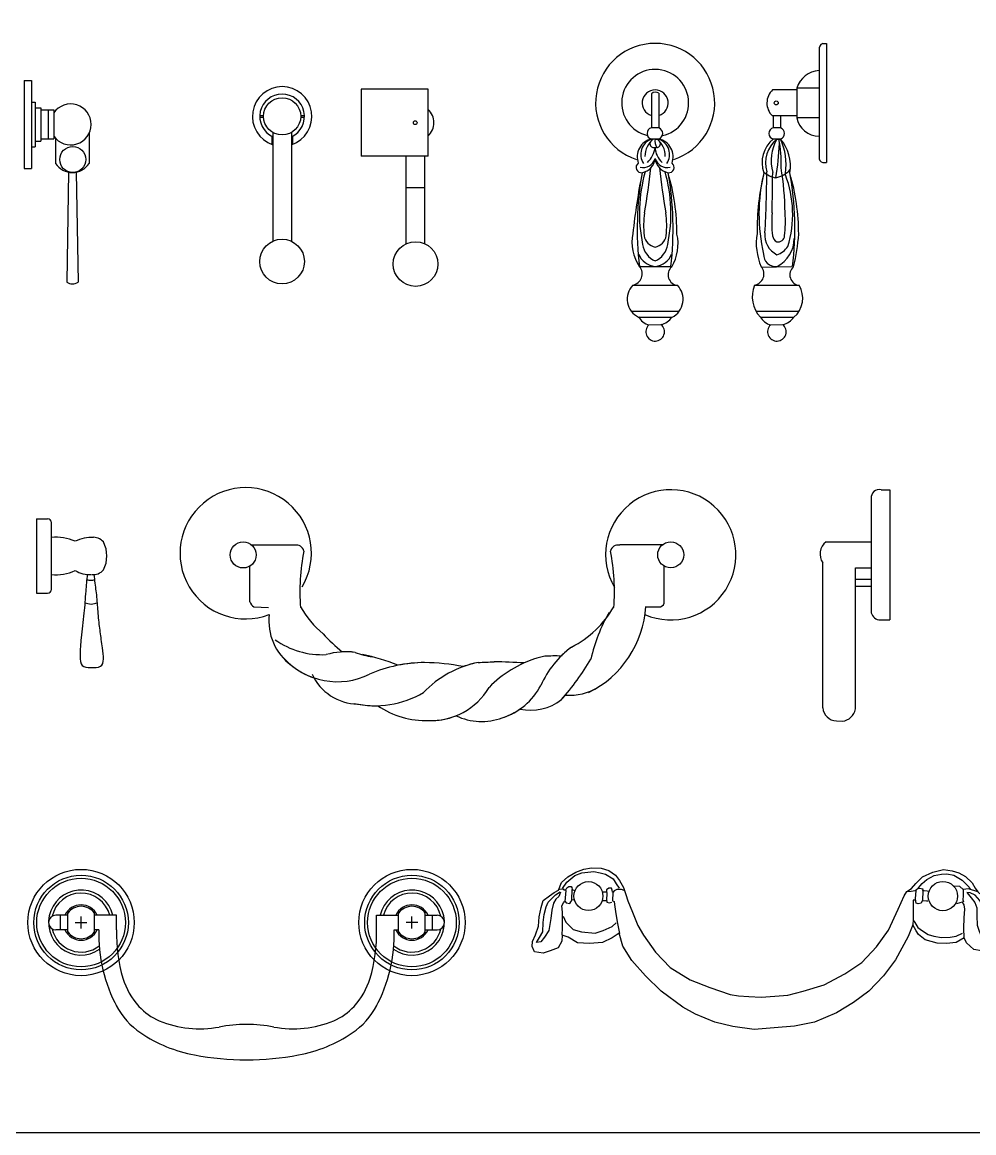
# Model space of a CAD drawing. Header units: millimetres. Extents: x -159347 to -158123, y -76894 to -75818.
# Drawn here: x -158991.6 to -158735.9, y -76894.1 to -76595.7 of the extents above; entities that cross this region are included whole.
import ezdxf

# ---------------------------------------------------------------- set-up
doc = ezdxf.new("R2010")
doc.units = ezdxf.units.MM
doc.header["$LTSCALE"] = 2
doc.header["$MEASUREMENT"] = 0
doc.layers.get('0').update_dxf_attribs({"linetype": 'CONTINUOUS'})
for name, color, linetype in [('7主线', 7, 'CONTINUOUS'), ('8填充线', 8, 'CONTINUOUS'), ('9细线', 9, 'CONTINUOUS'), ('DEFAULT', 3, 'CONTINUOUS')]:
    doc.layers.add(name, color=color, linetype=linetype)
doc.layers.add('标注', color=7, linetype='CONTINUOUS', lineweight=25)

# ---------------------------------------------------------------- blocks, each defined once
blk = doc.blocks.new('A$C0405594F')
at = {"color": 0}
for points in [[(-6.268337529e-07, 22.27983408236447), (0.0726440149237533, 23.66597642137549), (0.8636638448542726, 25.4777895249475), (1.678889972877639, 27.75164916544123), (1.812071851614973, 30.29291079803477), (2.408030011181153, 32.80991935344792), (2.967657231860584, 34.63385515219489), (4.660006089316767, 35.93511239016622), (5.865363856405565, 36.79857661446529), (7.058614218716907, 37.4310177933366), (7.86173272885412, 39.47385032195493), (9.566189204202146, 41.0061346718002), (11.7212973195792, 42.28313972472064), (13.85219892374357, 43.09809417427318), (15.95888593147788, 43.4510065994192), (18.5041256859206, 43.3176162361464), (20.56238264833314, 42.7464283466861), (22.352933511738, 41.49429763650462), (23.43721680485578, 40.04752327363647), (24.49728528842979, 38.13870281991279), (25.09457727806648, 36.2541313769262), (25.70398539704024, 34.60058659974594), (26.93490052831454, 31.52452053688225), (28.37298452161121, 27.97427800115612), (29.85950685857233, 25.3481312675211), (33.10024912004565, 20.77678106704019), (37.05935805824083, 16.63110207718861), (42.4552171596565, 13.33676055001065), (47.68022940026322, 11.28191897493603), (53.1487331434364, 9.373719786768007), (55.4504816084152, 9.021432693626707), (58.22710524754392, 8.87591601479464), (61.4665051674956, 8.706146258780748), (65.1928876663635, 8.974169962503863), (68.68788649365932, 9.254324048233851), (72.80963659024474, 10.25135745375668), (78.47185093769531, 12.03953963783488), (83.96322714889085, 14.99496698498834), (88.52905909678293, 17.9988959739931), (92.46126832926552, 22.1943277157702), (95.71143331246776, 26.6571614496482), (98.32797515402649, 32.3114898034051), (99.91000608931678, 35.93511239016765), (100.6646949803544, 37.05385273707635), (101.8700527474434, 37.91731696137542), (103.0996253240764, 39.2428272765286), (104.8161889910882, 41.00613060535261), (107.6654574850884, 42.24676033198098), (110.4905192547619, 43.0253353887924), (112.7922677197464, 42.67304829564966), (114.6191324991302, 42.11399123426384), (116.4217907673069, 41.09288356950727), (118.1881183097109, 39.37870721453789), (119.0410177181427, 37.94405916722757), (119.686748051444, 36.98358352632919), (120.7952461541117, 35.99885525431515), (121.4167531664066, 34.57633396863028), (122.2212227426364, 32.21758967316269), (122.7458788150807, 28.94687951154616), (123.3068483772815, 26.36923486582862), (123.8920416867113, 24.25364399779569), (123.9902436926543, 21.70025604964324), (122.8091007351092, 21.29883791619828), (120.7145213452668, 21.17695260292764), (118.6441652764249, 21.51711293444492), (116.6464455509979, 23.24342011748884), (116.0249300272464, 24.66594184923952), (113.8698134004182, 23.38893724238672), (111.3003586233117, 23.0602774483567), (108.7551188688692, 23.19366781163095), (105.5520413763531, 24.05651077037254), (103.7736064291773, 25.53966407991705), (103.1278760958816, 26.50013972081399), (102.287084092216, 28.16581081355207), (100.9606518511616, 24.99210800208435), (97.61363592810905, 18.68108539227468), (94.37557856279864, 14.44927877027027), (90.44336933031605, 10.25384702849317), (86.34030515179596, 7.225665408372746), (81.78658890701877, 4.452754952281948), (75.85665994910937, 1.983630393547315), (70.46214340232929, 0.876395542706973), (64.97629608261241, 0.4141625010052226), (59.6181104747252, 4.068282067e-07), (53.85768560988051, 0.7652066169704597), (49.04701130643798, 1.943957722181664), (43.82200736417392, 4.071053194150564), (40.44808322395738, 6.028883352627318), (34.63788618537774, 10.27157375907821), (30.44738485105109, 14.42937951055523), (26.71965128609077, 18.56293263091662), (24.36813064737112, 22.39270392036802), (23.39281442344645, 25.91869382497668), (21.46909019275563, 24.62956245649842), (18.85119728509835, 23.37681092682782), (15.35619845780252, 23.09665684109781), (12.11680704930768, 23.26642615104554), (9.644203638285488, 24.78596336584315), (8.048722743582175, 25.33289411167111), (7.963970697052446, 23.7157287272334), (6.941566982435916, 21.91604193921958), (4.810665165157613, 21.10108342322089), (2.923263361902399, 20.50502525747069), (0.6215148969176881, 20.85731235061343), (-6.268337529e-07, 22.27983408236447)], [(8.087211013638353, 37.89816958678574), (9.3230548669585, 39.59511572032575), (11.44792659418158, 41.42163923501001), (13.33697576310237, 42.11541270576812), (16.53194850401655, 42.47648343036774), (18.27777829229626, 42.12073025393917), (19.66707279082061, 41.69557762141415), (21.71879698396674, 40.44293825462232), (22.5341653695732, 39.16700887124007), (23.35413722012777, 37.97891883173318)], [(103.777734126455, 38.04518461260429), (104.7220067764231, 39.22889511697741), (106.0135988485651, 40.30631870286429), (108.0090541440988, 41.34685438029514), (109.9722749686498, 41.77248256507641), (111.3845965820328, 41.78655060455354), (113.3109875558814, 41.50942337384701), (115.5340651522494, 40.15971499923603), (117.0394770025018, 38.58336385604446), (117.789881088597, 37.75126657928502)], [(7.592060234418111, 36.86709096027467), (7.18028016860353, 35.74355838094942), (6.347009024979342, 34.99445800608582), (5.675892439909831, 33.97260135668947), (5.222687143673738, 32.05846543903962), (5.019611010573954, 29.86696677081202), (4.409358489727535, 26.63977893358504), (3.256902372726926, 24.85037795509708), (2.308025831588335, 23.57881997395189), (1.150445570855024, 23.37523214815705), (1.927959771086304, 24.74385145029197), (2.802664656589056, 26.28355471741253), (2.931569134058916, 28.74319867161553), (3.22262817007754, 30.93008635128578), (3.768420047300651, 32.92745469070269), (4.277390372158607, 34.222063102118), (5.305042246983248, 35.31331920761079), (6.230900184702701, 36.14565607068762), (7.508681009555629, 36.95954535915646)], [(7.281562151483741, 37.67613374031347), (8.25857314143127, 37.80110419934658), (8.508710602910696, 37.52373693625647), (9.036599508996233, 37.4960714509799), (9.244791487491513, 38.10176147902857), (9.791095318933912, 38.42547370149592), (10.40697563940125, 38.39319678159582), (10.65710458942362, 38.1158299645719), (10.71746521087857, 37.58415444762318), (11.32412945065607, 37.37618708669425)], [(9.027392152877608, 37.3203846303325), (8.787485955961527, 34.42612648017091)], [(10.62948230795382, 37.58876543618055), (10.5747494861198, 34.86097619600072)], [(18.89058249902814, 36.97964608537974), (19.95097250072399, 37.01215807908488)], [(21.53464773044334, 36.92916117718904), (21.47428732210233, 37.46084076058536), (21.32594379772854, 37.99712726608996), (20.52950250480671, 37.95078230671418), (19.97859499530773, 37.53922667392384), (20.0021255529407, 36.30479167504116), (19.93767342076262, 35.07497173116347), (20.06759329522015, 34.18730389753353), (20.76685284054997, 34.06257257875308), (21.3919322187985, 34.2059869920142)], [(24.73422436253372, 37.37807937856218), (23.95159410379256, 37.59526465015682), (22.71984197430947, 37.65981804389082), (21.99296865896122, 37.25748438821375), (21.61802695530582, 36.8367067783087), (21.58631294999918, 34.54814272264338), (22.01701138392741, 34.34939733882913), (22.06356075808753, 33.55418752446098), (22.31880555351131, 31.69101206725952), (22.79197014921397, 28.93555689573552), (23.42267732707751, 25.819506551871)], [(100.6646949803544, 37.05385273707635), (101.7914861870399, 37.1803357558223), (102.8610837579683, 37.38853863662249), (103.2268178923909, 37.63362535943251), (103.68514733236, 37.96194812438961), (104.4769849472195, 37.92044967344241), (104.9122872723299, 37.80955176640022), (104.8892686689164, 37.37033064833332), (105.3291831835343, 37.34727570554651), (106.1164171203375, 37.21793384427488), (106.4683402205794, 37.19949033611307)], [(106.3256244958206, 34.47631208449059), (105.8857184926539, 34.49936658120977), (104.7419492660954, 34.55930898638643), (104.533757500714, 33.95362302478539), (103.7281086385655, 33.73158717831312), (103.121444185668, 33.93955047279444), (103.0564800992706, 34.38338664586632), (103.0099307251105, 35.17859646023449), (103.1204202772235, 37.28686270669359)], [(104.9772515718412, 37.36571965977596), (104.8299321690201, 34.55469799782907)], [(119.686748051444, 36.98358352632919), (117.1778305113232, 37.81004302588531), (115.7774027755329, 37.65177876593974), (114.8881896642304, 38.39335723090199), (113.268485448526, 38.47824233194203)], [(115.7774027755329, 37.65177876593974), (115.7944343045201, 36.71073045578943), (115.7530007757554, 35.92013162997864), (115.6977559996962, 34.86599850674837), (115.8646273591048, 34.26051182619004)], [(116.8548157947532, 36.74324289556075), (117.9295289979634, 35.36563306973436), (118.9208631894194, 34.08048170923883), (119.467678975087, 32.73053781475518), (119.4405686478308, 30.52981716941429), (119.5756128791352, 28.05634024953919), (120.1086176306221, 26.44286612408513), (120.8129845098906, 24.73232661119335), (121.9015004489385, 23.6182515288526), (122.8416813750639, 23.04046250595209), (123.003323979399, 24.44136234836854), (122.5209603259093, 27.02112618672845), (121.8022704582349, 30.14179158559938), (121.1439409989014, 32.73077740107402), (120.2728158830161, 34.62622977817702), (119.0267490634758, 36.10090454537493), (117.6466534096187, 36.70174444461355), (116.7714450813475, 36.83569684837494)], [(8.049361590655053, 25.39198607522178), (8.146039895478907, 27.23671802426141), (8.085167319804668, 29.44204965815966), (8.107673968992685, 31.55492689317757), (7.931196208923893, 33.23780498724041), (8.412544252306132, 34.00534887026584), (8.699503053036777, 34.43073746872827), (8.875468858886052, 34.42151549161498), (9.12100264230321, 34.056304818199), (10.07959870689387, 33.82989756948965), (10.37116118568656, 34.3431295782765), (10.75531897002543, 34.93959762921043), (11.19062129512986, 34.8286997221668)], [(18.77088559079675, 34.69569301827178), (20.00263772027415, 34.63113962453922)], [(102.8989375171154, 34.74398181820972), (102.3710400995728, 34.77164774955246), (102.3157955366275, 33.7175186927698), (102.3024962435581, 31.78032827840076), (102.3587651411703, 29.48715323417952), (102.289709117822, 28.16948581352978)], [(116.0249300272464, 24.66594184923952), (115.9267280213034, 27.21932979739233), (116.0720173048185, 29.9916144754151), (116.1930917787838, 32.30185306258232), (116.0222451310835, 33.46909867172377), (115.595791064582, 34.18642088518891), (114.889532005752, 33.99177678643606), (113.9518805507848, 33.80925944930867)], [(8.316377901707483, 30.48696080427522), (9.025348459038012, 28.86426470170643), (10.94764770904385, 26.82563794372877), (13.21215883418222, 26.26652839492713), (16.89819935505034, 25.89718183914674), (19.05119701962553, 26.57711827778513), (21.49116220949645, 27.68244693526741), (22.5142101931508, 28.68585556398813)], [(102.5426349994618, 29.20747238731609), (103.6399630540054, 27.42710411365476), (104.874453919193, 26.46844677985303), (106.3832789287914, 25.50978537402475), (107.8921039383958, 25.09892990409352), (109.949597236839, 24.68807443416228), (112.2814161565645, 24.82502897215898), (113.9274039768127, 25.09892990409352), (115.5733917970551, 25.92064084395598)]]:
    blk.add_lwpolyline(points, dxfattribs=at)
for centre, radius in [((15.09657252588772, 35.85147433275147), 3.890882440621486), ((110.3465725258877, 35.85147433275147), 3.938949767764631)]:
    blk.add_circle(centre, radius, dxfattribs=at)
blk = doc.blocks.new('A$C7B773E20')
at = {"layer": 'DEFAULT', "color": 0, "linetype": 'Continuous'}
for p, q in [((10.71562610366868, 38.89375126707665), (7.540591503115706, 38.89375126707665)), ((8.73121650311566, 34.92500126707665), (8.73121650311566, 38.89375126707665)), ((10.71562610366868, 34.3993183743176), (10.71562610366868, 39.41943415983576)), ((17.85937610366875, 34.3993183743176), (17.85937610366875, 39.41943415983576)), ((23.81250110366875, 38.89375126707665), (17.85937610366875, 38.89375126707665)), ((23.81250110366875, 34.92500126707665), (23.81250110366875, 38.89375126707665)), ((93.66250110369184, 34.92500126707665), (93.66250110369184, 38.89375126707665)), ((93.66250110369184, 38.89375126707665), (99.61562610369184, 38.89375126707665)), ((99.61562610369184, 34.3993183743176), (99.61562610369184, 39.41943415983576)), ((106.7593761036918, 34.3993183743176), (106.7593761036918, 39.41943415983576)), ((106.7593761036918, 38.89375126707665), (109.9344107042449, 38.89375126707665)), ((108.7437857042449, 34.92500126707665), (108.7437857042449, 38.89375126707665)), ((5.556251103668729, 36.92109461805853), (5.556251103668729, 36.89765791609477)), ((12.70000110366868, 36.90937626707665), (15.87500110366875, 36.90937626707665)), ((14.28750110366877, 35.32187626707668), (14.28750110366877, 38.49687626707669)), ((104.7750011036918, 36.90937626707665), (101.6000011036918, 36.90937626707665)), ((103.1875011036918, 35.32187626707668), (103.1875011036918, 38.49687626707669)), ((111.9187511036918, 36.92109461805853), (111.9187511036918, 36.89765791609477)), ((10.71562610366868, 34.92500126707665), (7.540591503115706, 34.92500126707665)), ((19.0500011036687, 34.92500126707665), (17.85937610366875, 34.92500126707665)), ((98.42500110369178, 34.92500126707665), (99.61562610369184, 34.92500126707665)), ((106.7593761036918, 34.92500126707665), (109.9344107042449, 34.92500126707665))]:
    blk.add_line(p, q, dxfattribs=at)
for centre, radius in [((14.28750110366877, 36.90937626707665), 14.2875), ((103.1875011036918, 36.90937626707665), 14.2875), ((14.28750110366877, 36.90937626707665), 12.7), ((14.28750110366877, 36.90937626707665), 11.90625), ((103.1875011036918, 36.90937626707665), 12.7), ((103.1875011036918, 36.90937626707665), 11.90625)]:
    blk.add_circle(centre, radius, dxfattribs=at)
for centre, radius, start, end in [((14.28750110366877, 36.90937626707665), 8.73125, 13.13655878694566, 304.5124029505362), ((14.28750110366877, 36.90937626707665), 7.9375, 14.47751218592945, 167.5461270112007), ((103.1875011036918, 36.90937626707665), 8.73125, 235.4875970494638, 166.8634412130543), ((103.1875011036918, 36.90937626707665), 7.9375, 12.4538729887992, 165.5224878140705), ((7.540591503115706, 36.90937626707665), 1.98437500000001, 90, 270), ((14.28750110366877, 36.90937626707665), 4.762499999999998, 24.62431835216576, 155.3756816478312), ((14.28750110366877, 36.90937626707665), 4.365624999999996, 35.09680122759069, 144.9031987724093), ((103.1875011036918, 36.90937626707665), 4.762499999999998, 24.62431835216576, 155.3756816478312), ((103.1875011036918, 36.90937626707665), 4.365624999999996, 35.09680122759069, 144.9031987724093), ((109.9344107042449, 36.90937626707665), 1.98437500000001, 270, 90), ((14.28750110366877, 36.90937626707665), 7.9375, 192.453872988796, 307.8119634110994), ((14.28750110366877, 36.90937626707665), 4.762499999999998, 204.6243183521658, 335.3756816478342), ((14.28750110366877, 36.90937626707665), 4.365624999999996, 215.0968012275789, 324.903198772421), ((60.45508532731048, 33.78277476191391), 41.42083631405752, 178.4198036263676, 208.2433556246293), ((65.21758532731053, 33.78277476191391), 41.42083631405752, 178.4198036263676, 196.6318710104416), ((52.25741688005006, 33.78277476191391), 41.42083631405752, 343.3681289895583, 1.580196373632426), ((57.01991688005001, 33.78277476191391), 41.42083631405752, 331.7566443753707, 1.580196373632426), ((103.1875011036918, 36.90937626707665), 7.9375, 232.1880365889005, 347.5461270112038), ((103.1875011036918, 36.90937626707665), 4.762499999999998, 204.6243183521658, 335.3756816478342), ((103.1875011036918, 36.90937626707665), 4.365624999999996, 215.0968012275789, 324.903198772421), ((44.00612155504018, 27.44651308961483), 19.28321206613454, 196.6318710104416, 222.6842240113445), ((73.46888065232338, 27.44651308961483), 19.28321206613454, 317.3157759886555, 343.3681289895583), ((41.47842585212732, 23.8540470210574), 20.0037114045577, 207.6188950748341, 236.071453542209), ((41.40551171616471, 25.04737506189349), 15.74498725556858, 222.6823787989989, 247.150411278603), ((76.0694904911959, 25.04737506189349), 15.74498725556858, 292.8495887213897, 317.3176212010011), ((75.99657635523327, 23.8540470210574), 20.0037114045577, 303.9285464577908, 332.3811049251658), ((46.16086337059061, 36.33255873146737), 27.99115971120928, 247.1504112786103, 280.7526765569934), ((58.73750110368028, -29.89361767717537), 39.41861894425018, 90, 100.7526765570004), ((58.73750110368028, -29.89361767717537), 39.41861894425018, 79.24732344299963, 90), ((71.31413883676998, 36.33255873146737), 27.99115971120928, 259.2473234430066, 292.849588721397), ((52.03308379752025, 39.54414309489357), 38.91349509317937, 236.071453542209, 259.2526416102304), ((65.44191840984024, 39.54414309489357), 38.91349509317937, 280.7473583897695, 303.9285464577908), ((58.73750110366007, 74.86621301457626), 74.86621174749926, 259.2526416102304, 270), ((58.73750110370339, 74.86621301457626), 74.86621174749926, 270, 280.7473583897695)]:
    blk.add_arc(centre, radius, start, end, dxfattribs=at)

msp = doc.modelspace()

# ---------------------------------------------------------------- linework, layer by layer
at = {"layer": '7主线', "color": 0, "ltscale": 15}
for p, q in [((-158822.53363559, -76601.35577376909), (-158822.53363559, -76601.38705434641)), ((-158820.53363559, -76601.35577376909), (-158820.53363559, -76601.38705434641)), ((-158820.53363559, -76601.35577376909), (-158820.53363559, -76601.38705434641)), ((-158820.53363559, -76601.35577376909), (-158820.53363559, -76601.38705434641)), ((-158777.5089429166, -76602.56788945687), (-158777.5089429166, -76632.17117406905)), ((-158776.5089429166, -76601.35577376909), (-158775.5089429166, -76601.35577376909)), ((-158775.5089429166, -76601.35577376909), (-158775.5089429166, -76633.35577376909)), ((-158991.1169599279, -76611.29559102035), (-158989.1169599279, -76611.29559102035)), ((-158991.1169599279, -76611.29559102035), (-158991.1169599279, -76634.97879878679)), ((-158989.1169599279, -76611.29559102035), (-158989.1169599279, -76634.97879878679)), ((-158882.5017936381, -76613.66745061008), (-158900.5017936381, -76613.66745061008)), ((-158900.5017936381, -76613.66745061008), (-158900.5017936381, -76631.66745061008)), ((-158882.5017936381, -76631.66745061008), (-158882.5017936381, -76613.66745061008)), ((-158822.53363559, -76614.87153895845), (-158822.53363559, -76624.0595664309)), ((-158820.53363559, -76614.75508960515), (-158820.53363559, -76624.0595664309)), ((-158783.5089429166, -76613.85577376909), (-158789.9738344641, -76613.85577376909)), ((-158777.5089429166, -76613.35577376909), (-158783.5089429166, -76613.35577376909)), ((-158783.5089429166, -76613.35577376909), (-158783.5089429166, -76621.35577376909)), ((-158989.1169599279, -76617.13719490357), (-158988.116959928, -76617.13719490357)), ((-158988.116959928, -76618.63719490357), (-158986.616959928, -76618.63719490357)), ((-158986.616959928, -76619.23719490357), (-158983.116959928, -76619.23719490357)), ((-158983.116959928, -76619.23719490357), (-158983.116959928, -76627.03719490356)), ((-158783.5089429166, -76620.85577376909), (-158790.0492618956, -76620.85577376909)), ((-158789.8232944773, -76620.85577376909), (-158789.8232944773, -76624.0595664309)), ((-158787.8232944774, -76620.85577376909), (-158787.8232944774, -76624.0595664309)), ((-158777.5089429166, -76621.35577376909), (-158783.5089429166, -76621.35577376909)), ((-158820.53363559, -76624.0595664309), (-158822.53363559, -76624.0595664309)), ((-158787.8232944774, -76624.0595664309), (-158789.8232944773, -76624.0595664309)), ((-158988.116959928, -76627.63719490357), (-158986.616959928, -76627.63719490357)), ((-158986.616959928, -76627.03719490356), (-158983.116959928, -76627.03719490356)), ((-158982.616959928, -76626.87622695761), (-158982.616959928, -76633.63402767153)), ((-158973.616959928, -76625.50035261935), (-158973.616959928, -76633.62303794129)), ((-158924.5172121213, -76626.3079831216), (-158924.5172121213, -76628.48779047033)), ((-158924.2672121213, -76625.30542788858), (-158924.2672121213, -76654.52094481234)), ((-158919.2672121213, -76625.30542788858), (-158919.2672121213, -76654.52094481234)), ((-158919.0172121213, -76626.3079831216), (-158919.0172121213, -76628.48779047033)), ((-158820.53363559, -76627.0595664309), (-158822.53363559, -76627.0595664309)), ((-158821.5336581238, -76627.0595664309), (-158820.53363559, -76627.0595664309)), ((-158787.8232944774, -76627.0595664309), (-158789.8232944773, -76627.0595664309)), ((-158788.8233170111, -76627.0595664309), (-158787.8232944774, -76627.0595664309)), ((-158989.1169599279, -76629.13719490357), (-158988.116959928, -76629.13719490357)), ((-158882.5017936381, -76631.66745061008), (-158900.5017936381, -76631.66745061008)), ((-158888.5017936381, -76631.66745061008), (-158888.5017936381, -76655.25203100764)), ((-158883.5017936381, -76631.66745061008), (-158883.5017936381, -76655.17569622885)), ((-158776.5089429166, -76633.35577376909), (-158775.5089429166, -76633.35577376909)), ((-158991.1169599279, -76634.97879878679), (-158989.1169599279, -76634.97879878679)), ((-158979.1379239602, -76635.87746314169), (-158979.6300876313, -76665.54373102498)), ((-158977.0765385056, -76635.93327776779), (-158976.6118643498, -76665.5230577884)), ((-158823.2136716896, -76677.00442866268), (-158819.9649304794, -76676.89640992986)), ((-158790.5033305769, -76677.00442866268), (-158787.2545893666, -76676.89640992986)), ((-158760.8438775951, -76721.29349124723), (-158758.5181208986, -76721.29349124723)), ((-158758.5181208986, -76721.29349124723), (-158758.5181208986, -76756.29349124723)), ((-158763.5181208986, -76723.64409338406), (-158763.5181208986, -76753.92811250052)), ((-158987.7645987388, -76729.10764177763), (-158984.7645987388, -76729.10764177763)), ((-158987.7645987388, -76729.10764177763), (-158987.7645987388, -76749.10764177763)), ((-158983.7645987388, -76748.10764177763), (-158983.7645987388, -76730.10764177763)), ((-158930.156439866, -76736.1501245574), (-158918.407265373, -76736.1501245574)), ((-158819.3207013991, -76736.1501245574), (-158831.0698758921, -76736.1501245574)), ((-158775.5661739359, -76735.29349124723), (-158763.5181208986, -76735.29349124723)), ((-158776.5034032403, -76742.29349124723), (-158776.5034032403, -76740.99095913168)), ((-158930.4024302265, -76751.38951783805), (-158930.4024302265, -76741.66213391407)), ((-158819.1157915718, -76751.29329117048), (-158819.0747110386, -76741.84126309832)), ((-158819.0747110386, -76741.84126309832), (-158819.0747110386, -76741.66213391407)), ((-158776.5034032403, -76779.90146372985), (-158776.5034032403, -76742.29349124723)), ((-158767.6723793286, -76742.29349124723), (-158763.5181208986, -76742.29349124723)), ((-158767.6723793286, -76780.22152643818), (-158767.6723793286, -76742.29349124723)), ((-158983.7645987388, -76748.10764177763), (-158983.7645987388, -76744.10764177763)), ((-158767.6723793286, -76745.32019026625), (-158763.5181208986, -76745.32019026625)), ((-158987.7645987388, -76749.10764177763), (-158984.7645987388, -76749.10764177763)), ((-158767.6723793286, -76747.21579724578), (-158763.5181208986, -76747.21579724578)), ((-158929.3935369478, -76752.79184167413), (-158925.4302080257, -76752.92790005525)), ((-158824.050958512, -76752.75720705537), (-158820.0700618679, -76752.75720705537)), ((-158761.4425657605, -76756.29349124723), (-158758.5181208986, -76756.29349124723)), ((-158772.8265462262, -76783.43894933577), (-158771.2633222895, -76783.53087519633))]:
    msp.add_line(p, q, dxfattribs=at)
for centre, radius in [((-158788.9912616526, -76617.35577376909), 0.5280216966830267), ((-158978.0167029192, -76632.56191441222), 3.5), ((-158921.7672121213, -76659.97530086967), 6), ((-158885.9185339668, -76660.66745061008), 6.000000000000227), ((-158932.2385706326, -76738.83041621753), 3.5), ((-158817.3539301858, -76738.79349124723), 3.5)]:
    msp.add_circle(centre, radius, dxfattribs=at)
for centre, radius, start, end in [((-158821.53363559, -76617.35577376909), 16, 288.2099568642826, 251.7900431357174), ((-158775.9389211555, -76602.84460358921), 1.594220512178769, 110.9501253821931, 189.9956442973486), ((-158777.0127307129, -76615.47719082201), 6.83382640327206, 94.16397869682746, 161.9149215258349), ((-158921.7672121213, -76620.97530086967), 8.000000000000094, 288.2099568642826, 251.7900431357174), ((-158921.7672121213, -76620.97530086967), 6.000000000000331, 294.6243183498334, 245.3756816501665), ((-158821.53363559, -76617.35577376909), 3.5, 286.6015496039926, 253.3984503960074), ((-158821.4579088499, -76616.11390957067), 1.643372373368233, 55.77634975594793, 130.8881823398917), ((-158786.6693328373, -76617.3917873004), 4.839744073205427, 133.0616088666146, 225.703675068784), ((-158978.5833958342, -76623.13719490357), 5.5, 214.4839945642718, 145.5160054357282), ((-158886.0017936381, -76622.66745061008), 5, 314.4270039975107, 45.57299600248928), ((-158777.3858187208, -76620.0347149022), 6.264012008952954, 192.174900758813, 268.8737328289873), ((-158822.1752991962, -76625.5595664309), 1.542207823594004, 103.4356339499255, 256.5643660500745), ((-158821.1133922969, -76625.5595664309), 1.608141112998089, 291.1317399685594, 68.8682600314405), ((-158789.4649580834, -76625.5595664309), 1.542207823594004, 103.4356339499255, 256.5643660500745), ((-158788.4030511845, -76625.5595664309), 1.608141112998089, 291.1317399685594, 68.8682600314405), ((-158821.4504615552, -76631.85642304053), 4.917631474942682, 102.7245018909, 199.9579303198906), ((-158821.6168096248, -76631.85642304053), 4.917631474942682, 340.0420696801094, 77.27549810910004), ((-158784.6983794325, -76633.3471995049), 8.111663448204043, 129.1827393780565, 199.9494496653601), ((-158796.6191576707, -76634.36068461378), 11.43125260179912, 351.1730098978128, 39.69480107111619), ((-158978.1205591893, -76630.68093075392), 5.379442443983498, 213.2956708222573, 326.8442546950749), ((-158825.2044672833, -76634.68443059915), 1.440560119480429, 127.066727325761, 276.8105609666181), ((-158817.8628038966, -76634.68443059915), 1.440560119480429, 263.1894390333819, 52.93327267423903), ((-158776.1546259406, -76632.04228770226), 1.360436021021431, 174.5637013532675, 254.9036092946259), ((-158641.0141383458, -76672.64143353366), 187.6096171568885, 168.7731075904293, 173.8204374271026), ((-158873.4254854165, -76652.58657859986), 57.74340610382468, 359.9795919029241, 16.40775294351597), ((-158729.3641407313, -76651.37134069522), 64.78129584900071, 166.3784290007224, 180.9507430460287), ((-158840.7151443041, -76652.58657859986), 57.74340610382468, 359.9795919029241, 16.40775294351597), ((-158815.9477559374, -76654.76237014415), 11.81511904925465, 168.6950692036534, 213.9998304489472), ((-158827.3352463809, -76655.24589179351), 11.94818797947577, 329.169872532196, 12.75890516211929), ((-158779.0411493359, -76655.10853012082), 15.32833698366594, 169.9979265224186, 204.1070222776119), ((-158828.7167008512, -76649.82455901003), 45.82951084101621, 345.409692364023, 356.519085334094), ((-158827.9968103063, -76663.33579141594), 2.991165551044201, 278.4791938497423, 41.10511816488506), ((-158815.1848861426, -76663.53975288845), 2.878406024493408, 131.056995995336, 265.0632297437292), ((-158795.2864691936, -76663.33579141594), 2.991165551044201, 278.4791938497423, 41.10511816488506), ((-158782.47454503, -76663.53975288845), 2.878406024493408, 131.056995995336, 265.0632297437292), ((-158978.1373651344, -76663.14063429605), 2.828974079233228, 238.152846607424, 302.6320328192593), ((-158823.7238952508, -76670.08224904048), 5.329234410319978, 135.6330157097189, 245.0742762143191), ((-158819.4954633522, -76670.12520045711), 5.468515042853854, 297.5936211792225, 43.57442350835215), ((-158787.4986625587, -76669.44008472536), 7.947528346507218, 157.1646487915818, 223.5426431309988), ((-158788.7083410156, -76669.80626261543), 6.821997217572785, 310.7843251620505, 30.38371952687592), ((-158822.0183926692, -76672.52122069027), 4.639810950920383, 210.2477968374808, 255.322754547723), ((-158820.6488886685, -76672.69892575493), 4.252842837860543, 279.2547135998115, 328.5937887801768), ((-158789.3080515567, -76672.52122069027), 4.639810950920383, 210.2477968374808, 255.322754547723), ((-158787.9385475559, -76672.69892575493), 4.252842837860543, 279.2547135998115, 328.5937887801768), ((-158821.53363559, -76678.85577376909), 2.5, 132.2227312705929, 51.58596748756742), ((-158788.8232944773, -76678.85577376909), 2.5, 132.2227312705929, 51.58596748756742), ((-158931.5517203321, -76738.38664152235), 17.64977363289732, 329.1981135367048, 291.0051917836944), ((-158817.3539301858, -76738.79349124723), 17.4999999999998, 246.7371039138005, 210.195140741151), ((-158761.2945562409, -76723.47728466551), 2.22981275790747, 78.33933315739282, 184.2902133474055), ((-158984.7645987388, -76730.10764177763), 1, 0, 90), ((-158982.6995762906, -76747.5443564785), 13.47885658236796, 66.74669788296505, 94.5319100562903), ((-158972.7078987771, -76744.97547527656), 10.86954205952658, 88.76846987105088, 115.4463380816023), ((-158972.5584039866, -76737.83699655179), 3.745022770724059, 41.75451708267317, 95.24286484121949), ((-158977.0890141738, -76739.10764177763), 8.235249300595527, 332.7977149828213, 27.20228501717868), ((-158917.9669166144, -76738.24059778314), 2.079159892420169, 12.3268875417768, 102.2273697378501), ((-158861.7707292181, -76748.62395264106), 55.23650979977633, 168.6959261906944, 184.5331756674913), ((-158831.5102246506, -76738.24059778314), 2.079159892420169, 77.77263026214987, 167.6731124582232), ((-158887.7064120471, -76748.62395264106), 55.23650979977633, 355.4668243325087, 11.3040738093056), ((-158773.0349262177, -76738.63570035771), 4.192562074527272, 127.1387469253288, 214.1783461125788), ((-158982.6995762906, -76730.67092707678), 13.47885658236798, 265.4680899437097, 293.2533021170349), ((-158973.2340546997, -76735.43765517283), 8.671545878348326, 241.4518112034669, 271.3371893666773), ((-158972.5584039866, -76740.37828700348), 3.745022770724026, 264.7571351587805, 318.2454829173268), ((-158984.7645987388, -76748.10764177763), 1, 270, 0), ((-158928.2339523607, -76750.89350270116), 2.224483596441194, 192.8841175804929, 238.843694626171), ((-158892.9544687427, -76739.0557939871), 27.54207112510963, 209.8328985940074, 229.6887775078563), ((-158856.5226725224, -76739.0557939871), 27.54207112510774, 297.0938619164205, 330.1671014059926), ((-158851.618413231, -76751.025748316), 27.62177599375205, 296.2494466330286, 356.5418447481937), ((-158820.4325580096, -76751.4763922094), 1.329435911087799, 285.8231579341997, 7.916417962159593), ((-158910.6581443124, -76756.60367040095), 14.67053584935504, 173.1879280477791, 233.7195852041134), ((-158761.0376874145, -76753.84491077684), 2.481828518456962, 181.9211645675978, 260.6109672136913), ((-158867.5952929142, -76719.03896753509), 59.55513795291195, 223.5315084854302, 230.3389815711299), ((-158904.5793637786, -76784.17781369278), 19.31857708832453, 82.83937732792157, 93.0463152847225), ((-158828.5786593026, -76784.4026752629), 25.9023804615404, 126.4798148206457, 134.7495615056463), ((-158892.9544687427, -76739.0557939871), 27.54207112510963, 250.4490661862094, 260.5536189668991), ((-158908.8272554301, -76811.57968502038), 46.75448192172932, 67.14988035053398, 79.36193266157123), ((-158883.1392242245, -76806.33440397494), 38.58246940671302, 90.50316360507509, 101.2578407235645), ((-158883.9740613727, -76822.06508077719), 54.31392340705535, 78.46248946118648, 89.47674567466001), ((-158863.4526016385, -76795.37281934323), 28.22787522497236, 101.4395787041703, 110.0079077881946), ((-158871.2073881493, -76661.10447563746), 106.6230368688132, 271.1587655826762, 273.458509730664), ((-158870.43344605, -77015.77792595413), 248.3090754270201, 86.83376536632329, 88.69429918330273), ((-158846.6656083927, -76789.71081053451), 24.06343571993792, 100.7865632662793, 114.6938172579951), ((-158848.4185901929, -76804.13821011127), 38.16490510882344, 87.5906327213807, 94.13284215674004), ((-158907.4422639503, -76754.36564785408), 18.42133063011219, 229.7723061606439, 251.6849065419266), ((-158901.1188667334, -76765.02836102445), 13.90291950703304, 204.9262512079989, 268.4976552983504), ((-158900.6184973109, -76730.43812328941), 71.72305646416916, 318.7577605828554, 320.0394405398258), ((-158844.5518770127, -76761.8248146959), 14.71872176439438, 265.7458364216308, 301.6254108958429), ((-158896.8351249674, -76753.57412691686), 25.77497022017214, 259.6104617680988, 271.70998652749), ((-158883.1195672748, -76760.50825505995), 22.85070563900674, 235.4889294308063, 271.9381955466537), ((-158855.0346006672, -76766.83380201843), 13.71867204688602, 258.0653461720627, 307.4755710749612), ((-158881.8421663522, -76764.90241773523), 18.45037015855318, 268.4329530355948, 291.6900573829784), ((-158868.1741244748, -76767.69193184256), 15.90476202470264, 244.4925133236473, 290.4243158534213), ((-158868.0350513054, -76765.61718376991), 17.82103759319928, 287.676457746162, 304.7717227638404), ((-158772.6937456415, -76779.62131409333), 3.8199443503175, 184.2057721700263, 268.0077074827767), ((-158771.7218176009, -76779.43044282173), 4.125986380141043, 276.3801021235249, 348.9461210378875), ((-158869.6036572354, -76681.8114151661), 102.3310062079272, 262.7289409591281, 262.8465060602899)]:
    msp.add_arc(centre, radius, start, end, dxfattribs=at)
for points in [[(-158974.1269202146, -76744.06311162989), (-158974.531173061, -76748.58539086088), (-158975.0116296825, -76754.48393511536), (-158975.7666342187, -76761.13694520763), (-158976.0411799045, -76766.00667325067), (-158975.4920863041, -76768.54441981748), (-158973.1858058128, -76769.10764177763), (-158970.5502483597, -76768.75018226764), (-158970.0697917381, -76763.81186630114)], [(-158970.0697917381, -76763.81186630114), (-158970.3443374237, -76761.54847142813), (-158970.8934310239, -76757.50179582613), (-158971.3052506669, -76752.83783023324), (-158971.7170703098, -76748.51680293745), (-158971.9916182245, -76746.39058391136), (-158972.2568752987, -76744.11115131972)]]:
    msp.add_spline(points, degree=3, dxfattribs=at)
at = {"layer": '8填充线', "color": 0, "ltscale": 15}
for p, q in [((-158916.8466633216, -76752.75720705537), (-158916.8523797271, -76752.75720705537)), ((-158832.6304779435, -76752.75720705537), (-158832.6247615379, -76752.75720705537))]:
    msp.add_line(p, q, dxfattribs=at)
for centre, radius, start, end in [((-158795.6459106042, -76776.43711036682), 44.21967751737847, 149.912848157269, 167.4360387044102), ((-158911.001083687, -76743.80383091298), 21.83818193511581, 234.5912796765793, 272.8032399789857), ((-158904.5793637786, -76784.17781369275), 19.31857708829708, 82.83937732792157, 106.0888004081083), ((-158828.5786593024, -76784.40267526306), 25.9023804617478, 126.4798148206457, 156.0915142320741), ((-158906.9583052683, -76753.50223381964), 19.39399928457107, 222.6687333968173, 296.5521114811432), ((-158883.1392242245, -76806.33440397495), 38.58246940671954, 90.50316360507509, 113.120027105575), ((-158863.4526016385, -76795.37281934323), 28.22787522497126, 101.4395787041703, 136.1380652935506), ((-158844.399432446, -76795.54904898116), 30.31690723213387, 107.170654104461, 135.8975427837098), ((-158900.6184973627, -76730.43812324472), 71.72305653264462, 318.7577605828554, 329.5206668145182), ((-158896.8351249674, -76753.57412691685), 25.77497022017772, 257.4658874953138, 300.3662229912928), ((-158881.7324231667, -76765.26965740023), 18.06860430122028, 267.3905856227281, 329.4631008288554), ((-158868.0350513054, -76765.61718376991), 17.82103759320111, 287.676457746162, 332.285891051466)]:
    msp.add_arc(centre, radius, start, end, dxfattribs=at)
at = {"layer": '9细线', "color": 0, "ltscale": 15}
for p, q in [((-158988.116959928, -76617.13719490357), (-158988.116959928, -76629.13719490357)), ((-158986.616959928, -76618.63719490357), (-158986.616959928, -76627.63719490357)), ((-158984.6169599279, -76619.23719490357), (-158984.6169599279, -76627.03719490356)), ((-158927.7672121213, -76620.72530086967), (-158926.7609582101, -76620.72530086967)), ((-158927.7672121213, -76621.22530086967), (-158926.7609582101, -76621.22530086967)), ((-158916.7672121213, -76620.72530086967), (-158915.7672121213, -76620.72530086967)), ((-158916.7672121213, -76621.22530086967), (-158915.7672121213, -76621.22530086967)), ((-158883.5017936381, -76640.15134392379), (-158888.5017936381, -76640.15134392379)), ((-158825.752044121, -76661.35577376909), (-158817.0674063821, -76661.35577376909)), ((-158792.9835938987, -76661.50602019948), (-158784.9131178821, -76661.35577376909)), ((-158827.53363559, -76666.35577376909), (-158815.5336355898, -76666.35577376909)), ((-158794.8232944774, -76666.35577376909), (-158782.8232944774, -76666.35577376909)), ((-158827.9292222596, -76673.35577376909), (-158815.0832017043, -76673.35577376909)), ((-158825.9698637976, -76674.91509133953), (-158817.0191114982, -76674.91509133953)), ((-158794.414628589, -76673.35577376909), (-158782.8824834302, -76673.35577376909)), ((-158793.2595226848, -76674.91509133953), (-158784.3087703858, -76674.91509133953))]:
    msp.add_line(p, q, dxfattribs=at)
for centre, radius in [((-158921.7672121213, -76620.97530086967), 5), ((-158886.0017936381, -76622.66745061008), 0.5)]:
    msp.add_circle(centre, radius, dxfattribs=at)
for centre, radius, start, end in [((-158821.53363559, -76617.35577376909), 9, 282.2937359610388, 256.6268023376572), ((-158820.9791574056, -76631.19252198227), 4.415622721220429, 110.6121742418989, 213.6480582580249), ((-158818.6077019536, -76631.61396176215), 5.658516413250452, 126.401867214605, 181.2029462769164), ((-158818.5749350023, -76627.70136211446), 3.027509020088456, 167.7611184193815, 212.5816964710292), ((-158824.4595692265, -76631.61396176215), 5.658516413250452, 358.7970537222496, 53.59813278539499), ((-158822.0881137743, -76631.19252198227), 4.415622721220429, 326.3519417419751, 69.38782575810113), ((-158783.6266218591, -76633.4535593313), 8.23946513524307, 129.1023640674972, 196.9858058079191), ((-158778.2103301543, -76632.95345935441), 12.13972757173316, 150.9544658255318, 194.5943969983245), ((-158816.8730514568, -76633.25690378393), 29.21463623808458, 357.0517750414686, 12.24727834745946), ((-158803.5605648233, -76634.03763027905), 17.21496596013189, 352.509537335996, 23.91297950160038), ((-158828.5079676832, -76628.35439430027), 7.03080345619873, 314.2799324683546, 352.7332469246113), ((-158821.9412830001, -76628.34315779779), 0.988522859796486, 136.8837788809397, 294.3544530898731), ((-158815.9025737005, -76629.13985103826), 5.646103245608419, 181.9470319187899, 228.0311329049571), ((-158821.1259881798, -76628.34315779779), 0.988522859796486, 245.645546910127, 43.11622111906034), ((-158859.3541891444, -76625.54909312553), 71.26392788955691, 350.3819742035206, 357.8048569405273), ((-158824.8069576261, -76631.32136896052), 3.407692568430237, 257.0973092566946, 343.8565277980837), ((-158825.9357827424, -76631.77827133724), 4.42939869036146, 281.7518054054952, 353.6410755120208), ((-158817.1314884376, -76631.77827133724), 4.42939869036146, 186.3589244879792, 258.2481945945048), ((-158818.2603135539, -76631.32136896052), 3.407692568430237, 196.1434722019164, 282.9026907433054), ((-158740.1436464986, -76651.16166449682), 86.21321016718113, 169.9486599091853, 186.7907123913191), ((-158784.6929465595, -76647.02106241776), 41.06953615774922, 164.2318290458474, 191.7514910784022), ((-159014.2242203525, -76613.23320342269), 192.7700476617814, 349.9422495154863, 353.5885027089722), ((-158628.8430508275, -76613.23320342269), 192.7700476617814, 186.4114972910278, 190.0577504845137), ((-158858.3743246204, -76647.02106241776), 41.06953615774922, 348.2485089215978, 15.76817095415266), ((-158902.9236246813, -76651.16166449683), 86.21321016718113, 353.2092876086809, 10.05134009081474), ((-158746.0109057234, -76647.21827426009), 47.624824652977, 166.5177488212887, 193.0425955677288), ((-158788.1808127246, -76631.2518200379), 6.270528757956227, 228.1207182854275, 261.6447885247257), ((-159198.3905400929, -76631.29946198648), 406.9094461242365, 357.043162856937, 359.3577463661913), ((-159790.7644470655, -76628.31694137873), 1000.835677501273, 358.9361713889924, 359.5594485850779), ((-158790.8335991478, -76629.82097245392), 7.830947946214111, 282.8501496890154, 315.7185956129456), ((-158860.3079450528, -76647.18290808992), 73.66598910591381, 0.2210498399799923, 9.709039328634876), ((-158870.2132835687, -76651.16166449683), 86.21321016718113, 353.2092876086809, 10.05134009081474), ((-158814.5204444679, -76647.2501118406), 29.93489137815505, 343.1292956512998, 20.75119370684014), ((-158799.0966417729, -76650.30240263027), 25.54772849485595, 172.343770573134, 186.1474349936509), ((-158843.9706294071, -76650.30240263027), 25.54772849485595, 353.8525650063491, 7.656229426865985), ((-158760.3659270078, -76649.50389623974), 29.84926005786152, 174.9929479314715, 186.8001379943324), ((-158818.5505379865, -76649.46989618547), 32.0114613989941, 353.5998939888086, 4.607020087778672), ((-158820.7559520509, -76652.39150762407), 3.796992543200136, 189.8068396178977, 258.1812917407819), ((-158822.3113191293, -76652.39150762407), 3.796992543200136, 281.818708259218, 350.1931603821022), ((-158786.178369637, -76652.89856462223), 5.876119632944413, 174.0489161569745, 243.2489893756286), ((-158787.7470289209, -76652.67055179668), 2.287913671370766, 189.2480096697162, 241.9388567109557), ((-158788.5480686488, -76652.89538197797), 1.81511784336225, 261.2786163810826, 355.4859417980475), ((-158792.6535368346, -76653.70619189795), 8.509872926963988, 297.1538595801156, 359.1970474911022), ((-158819.1970535167, -76654.55385867006), 5.764931736236178, 188.2951665998227, 246.0894713975178), ((-158823.8702176632, -76654.55385867006), 5.764931736236178, 293.9105286024821, 351.7048334001773), ((-158790.6523797783, -76652.62887492545), 5.812200448516053, 288.3425567544556, 325.3004461097071), ((-158821.1309450476, -76656.14387620782), 5.154493535773672, 200.7019514411777, 264.9224093910898), ((-158821.9363261324, -76656.14387620782), 5.154493535773672, 275.0775906089101, 339.2980485588224), ((-158789.2027267405, -76658.08802195123), 3.206726556690578, 177.8196950042069, 275.8335109586613)]:
    msp.add_arc(centre, radius, start, end, dxfattribs=at)
for points in [[(-158974.2615464145, -76745.47598013107), (-158973.1736684974, -76745.64086227043), (-158973.1732041863, -76745.64087465146), (-158972.1100518381, -76745.47598013107)], [(-158974.772279954, -76751.72567956088), (-158973.0898031961, -76752.01477647202), (-158973.0536474712, -76752.01781271494), (-158971.4060226016, -76751.59693073804)]]:
    msp.add_spline(points, degree=3, dxfattribs=at)
at = {"layer": '标注', "color": 7}
msp.add_lwpolyline([(-159347.4097602789, -75818.2864180284), (-158123.1130261657, -75818.2864180284), (-158123.1130261657, -76894.11842590198), (-159347.4097602789, -76894.11842590198)], close=True, dxfattribs=at)

# ---------------------------------------------------------------- block references
at = {"color": 0}
for name, p in [('A$C7B773E20', (-158990.0730744509, -76874.52590710532)), ('A$C0405594F', (-158854.553152874, -76866.35436622702))]:
    msp.add_blockref(name, p, dxfattribs=at)

doc.saveas('drawing.dxf')
